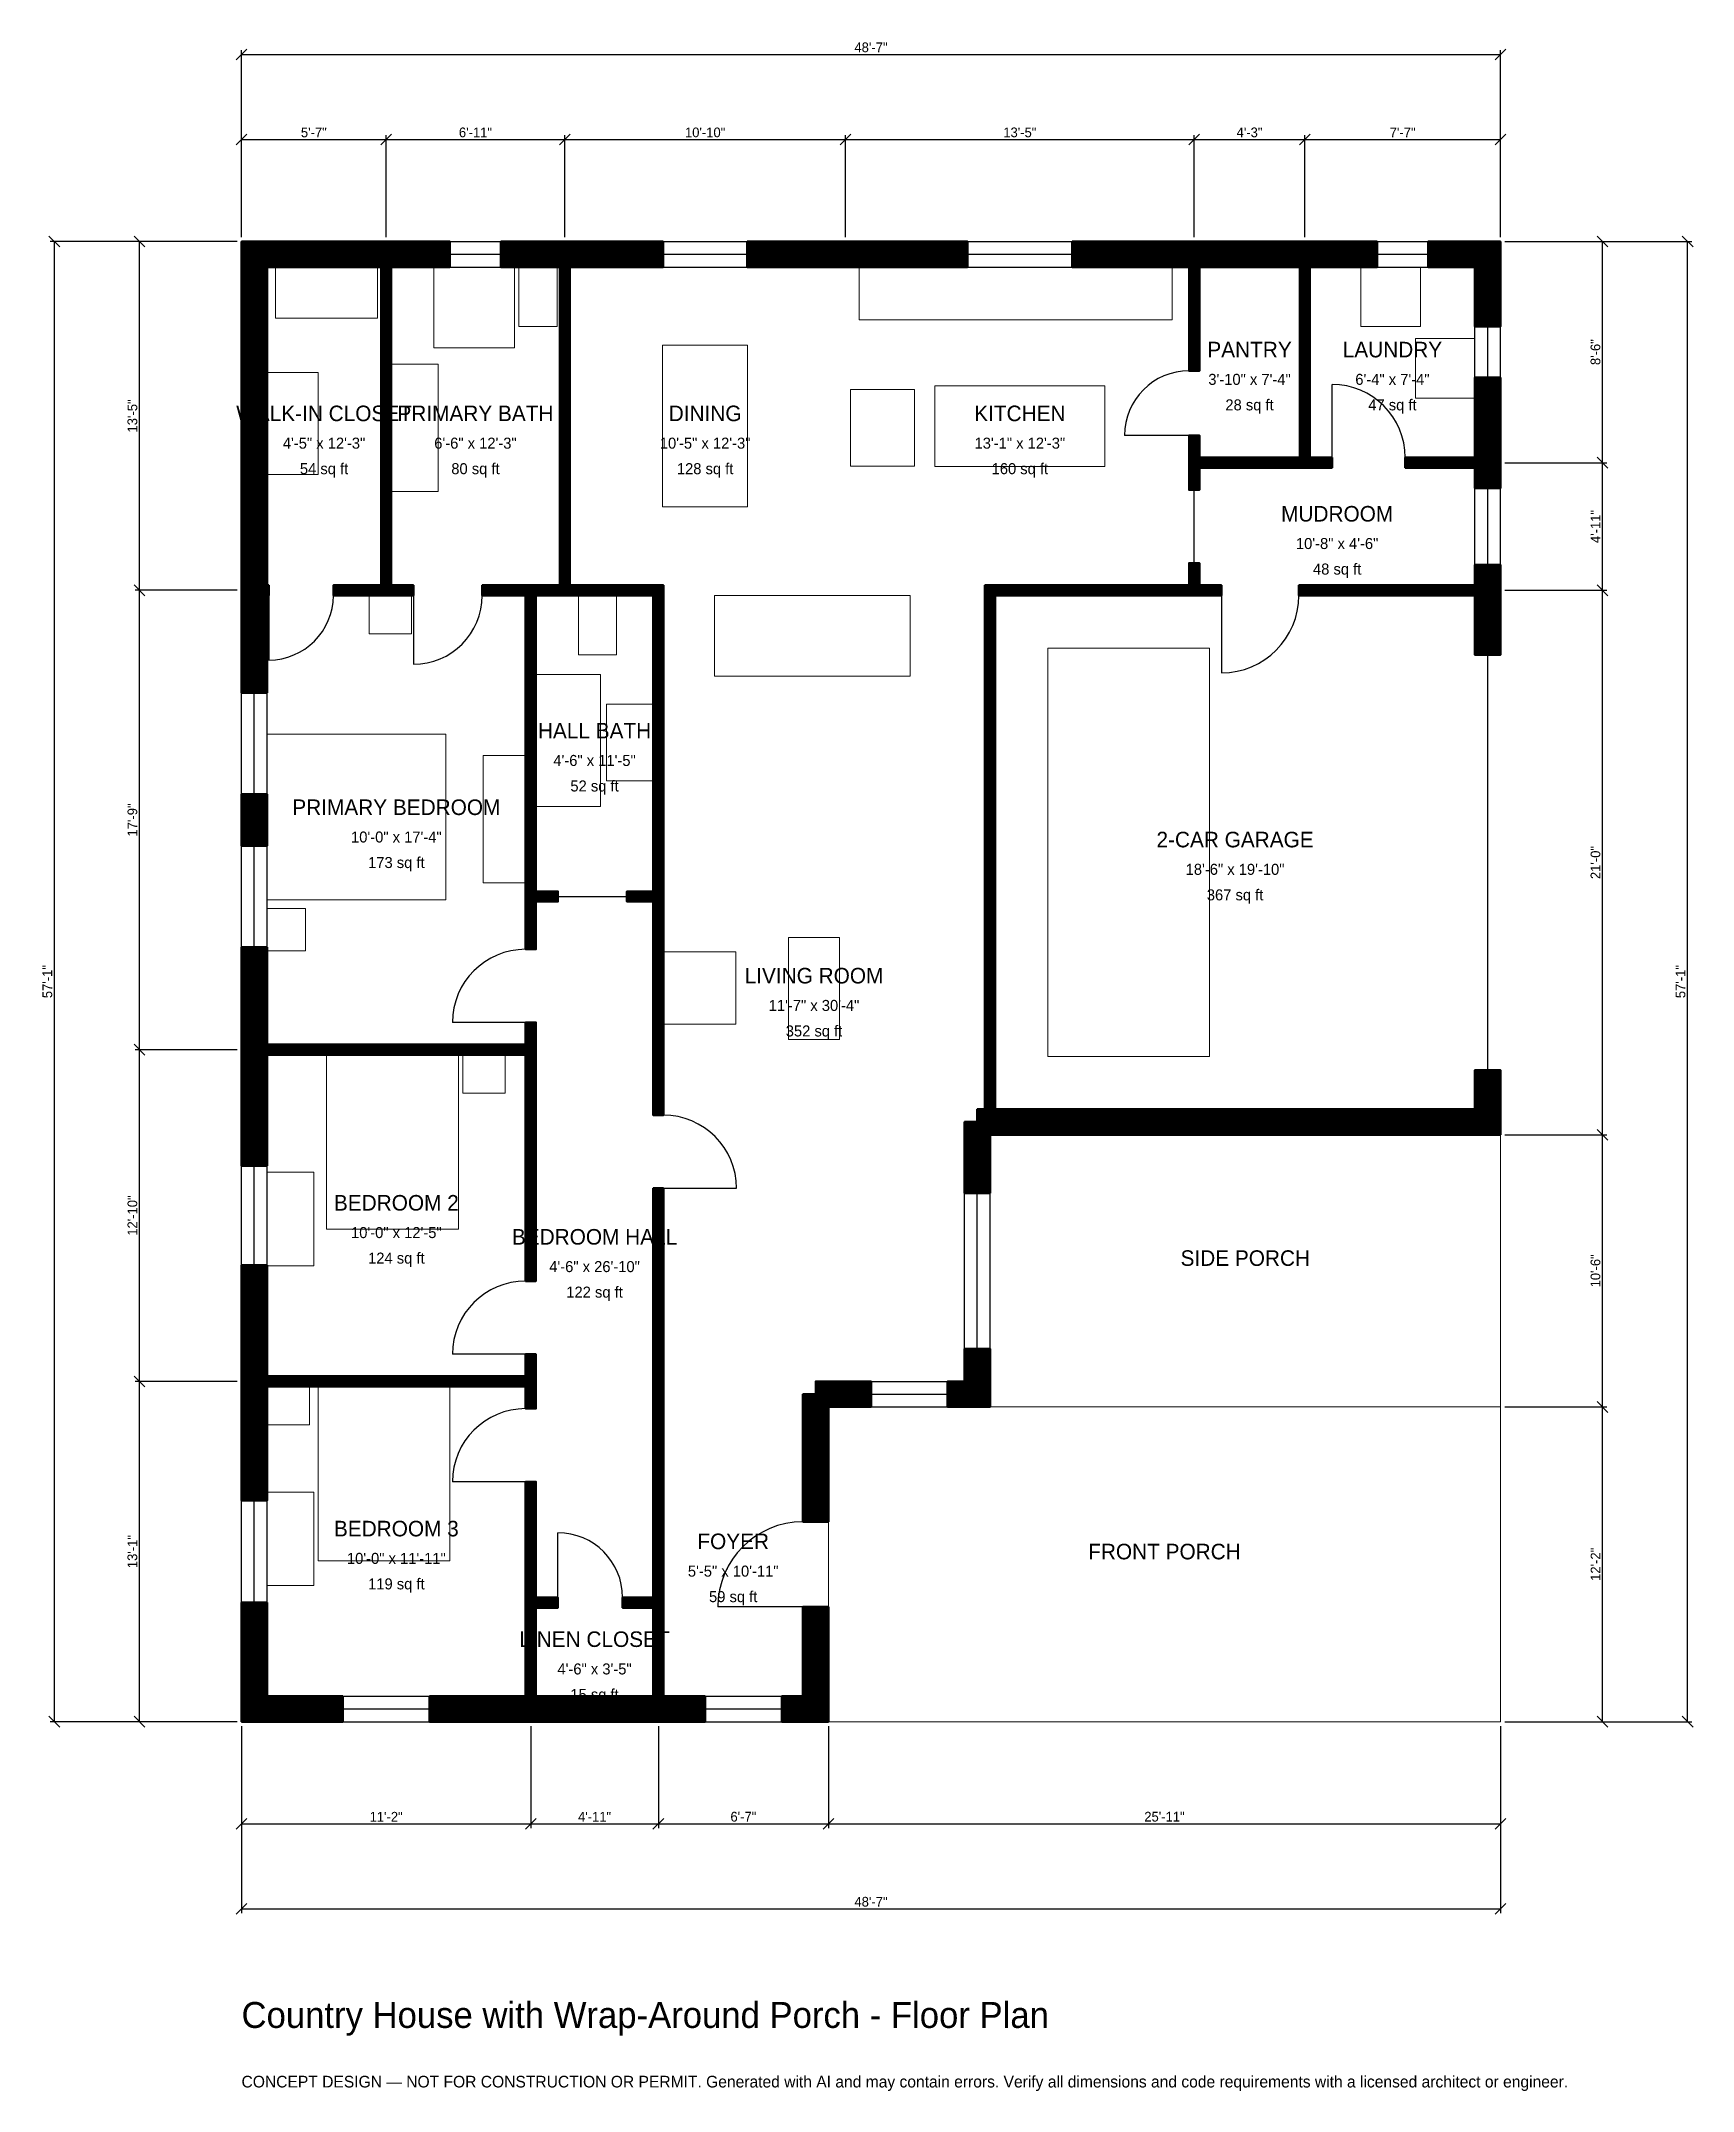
# Model space of a CAD drawing. Header units: inches. Extents: x -93 to 672, y -171 to 778.
import ezdxf
from ezdxf.enums import TextEntityAlignment as Align

# ---------------------------------------------------------------- set-up
doc = ezdxf.new("R2010")
doc.units = ezdxf.units.IN
doc.header["$MEASUREMENT"] = 0
doc.linetypes.add('DASHED', pattern=[0.6, 0.5, -0.1])
for name, color, linetype, lineweight in [('A-ANNO-DIMS', 1, 'Continuous', 13), ('A-ANNO-TEXT', 7, 'Continuous', 18), ('A-AREA-IDEN', 7, 'Continuous', 18), ('A-DOOR', 2, 'Continuous', 25), ('A-FLOR-FIXT', 9, 'Continuous', 13), ('A-FURN', 9, 'Continuous', 13), ('A-GLAZ', 4, 'Continuous', 25), ('A-SITE-PAVE', 8, 'Continuous', 13), ('A-WALL', 7, 'Continuous', 50), ('A-WALL-PATT', 8, 'Continuous', 13)]:
    doc.layers.add(name, color=color, linetype=linetype, lineweight=lineweight)
doc.dimstyles.new('PLAN', dxfattribs={"dimtxt": 4.5, "dimasz": 3, "dimexe": 2, "dimexo": 2, "dimgap": 1, "dimtad": 1, "dimdec": 0, "dimlunit": 4, "dimtsz": 2.5, "dimcen": 2.5, "dimclrd": 1, "dimclre": 1, "dimazin": 3, "dimtfac": 1, "dimtmove": 0, "dimatfit": 3})

msp = doc.modelspace()

# ---------------------------------------------------------------- hatches: boundary and pattern name
at = {"layer": 'A-WALL-PATT'}
h = msp.add_hatch(dxfattribs=at)
h.set_pattern_fill('ANSI31', color=8, scale=0.8)
h.paths.add_polyline_path([(127.9528, 0), (87.0079, 0), (87.0079, 11.811), (127.9528, 11.811), (131.4961, 11.811), (131.4961, 52.7559), (131.4961, 57.4803), (131.4961, 111.0236), (136.2205, 111.0236), (136.2205, 57.4803), (146.4567, 57.4803), (146.4567, 52.7559), (136.2205, 52.7559), (136.2205, 11.811), (139.7638, 11.811), (187.0079, 11.811), (190.5512, 11.811), (190.5512, 52.7559), (176.378, 52.7559), (176.378, 57.4803), (190.5512, 57.4803), (190.5512, 143.3071), (190.5512, 148.0315), (190.5512, 246.8504), (195.2756, 246.8504), (195.2756, 148.0315), (195.2756, 143.3071), (195.2756, 57.4803), (195.2756, 52.7559), (195.2756, 11.811), (198.8189, 11.811), (214.5669, 11.811), (214.5669, 0), (198.8189, 0), (195.2756, 0), (195.2756, 0), (190.5512, 0), (190.5512, 0), (187.0079, 0), (139.7638, 0), (136.2205, 0), (136.2205, 0), (131.4961, 0), (131.4961, 0), (127.9528, 0)])
h.paths.add_polyline_path([(11.811, 0), (11.811, 0), (0, 0), (0, 0), (0, 0), (0, 11.811), (0, 11.811), (0, 55.1181), (11.811, 55.1181), (11.811, 11.811), (46.8504, 11.811), (46.8504, 0), (11.811, 0)])
h.paths.add_polyline_path([(0, 151.5748), (0, 155.1181), (0, 155.1181), (0, 159.8425), (0, 159.8425), (0, 163.3858), (0, 211.2205), (11.811, 211.2205), (11.811, 163.3858), (11.811, 159.8425), (131.4961, 159.8425), (131.4961, 170.0787), (136.2205, 170.0787), (136.2205, 159.8425), (136.2205, 155.1181), (136.2205, 144.8819), (131.4961, 144.8819), (131.4961, 155.1181), (11.811, 155.1181), (11.811, 151.5748), (11.811, 102.3622), (0, 102.3622), (0, 151.5748)])
h.paths.add_polyline_path([(0, 305.1181), (0, 308.6614), (0, 308.6614), (0, 313.3858), (0, 313.3858), (0, 316.9291), (0, 358.4646), (11.811, 358.4646), (11.811, 316.9291), (11.811, 313.3858), (131.4961, 313.3858), (131.4961, 323.622), (136.2205, 323.622), (136.2205, 313.3858), (136.2205, 308.6614), (136.2205, 203.937), (131.4961, 203.937), (131.4961, 308.6614), (11.811, 308.6614), (11.811, 305.1181), (11.811, 257.2835), (0, 257.2835), (0, 305.1181)])
h.paths.add_polyline_path([(0, 429.3307), (11.811, 429.3307), (11.811, 405.315), (0, 405.315), (0, 429.3307)])
h.paths.add_polyline_path([(0, 517.7165), (0, 521.2598), (0, 521.2598), (0, 525.9843), (0, 525.9843), (0, 529.5276), (0, 673.2283), (0, 673.2283), (0, 685.0394), (0, 685.0394), (0, 685.0394), (11.811, 685.0394), (11.811, 685.0394), (61.0236, 685.0394), (64.5669, 685.0394), (64.5669, 685.0394), (69.2913, 685.0394), (69.2913, 685.0394), (72.8346, 685.0394), (96.4567, 685.0394), (96.4567, 673.2283), (72.8346, 673.2283), (69.2913, 673.2283), (69.2913, 525.9843), (79.5276, 525.9843), (79.5276, 521.2598), (69.2913, 521.2598), (64.5669, 521.2598), (42.5197, 521.2598), (42.5197, 525.9843), (64.5669, 525.9843), (64.5669, 673.2283), (61.0236, 673.2283), (11.811, 673.2283), (11.811, 529.5276), (11.811, 525.9843), (12.5984, 525.9843), (12.5984, 521.2598), (11.811, 521.2598), (11.811, 517.7165), (11.811, 476.1811), (0, 476.1811), (0, 517.7165)])
h.paths.add_polyline_path([(143.7008, 685.0394), (147.2441, 685.0394), (147.2441, 685.0394), (151.9685, 685.0394), (151.9685, 685.0394), (155.5118, 685.0394), (195.0787, 685.0394), (195.0787, 673.2283), (155.5118, 673.2283), (151.9685, 673.2283), (151.9685, 525.9843), (190.5512, 525.9843), (195.2756, 525.9843), (195.2756, 521.2598), (195.2756, 384.252), (195.2756, 379.5276), (195.2756, 379.5276), (195.2756, 280.7087), (190.5512, 280.7087), (190.5512, 379.5276), (190.5512, 379.5276), (178.3465, 379.5276), (178.3465, 384.252), (190.5512, 384.252), (190.5512, 521.2598), (151.9685, 521.2598), (147.2441, 521.2598), (136.2205, 521.2598), (136.2205, 384.252), (146.4567, 384.252), (146.4567, 379.5276), (136.2205, 379.5276), (136.2205, 379.5276), (136.2205, 357.4803), (131.4961, 357.4803), (131.4961, 379.5276), (131.4961, 379.5276), (131.4961, 384.252), (131.4961, 521.2598), (131.4961, 521.2598), (111.4173, 521.2598), (111.4173, 525.9843), (136.2205, 525.9843), (136.2205, 525.9843), (147.2441, 525.9843), (147.2441, 673.2283), (143.7008, 673.2283), (120.0787, 673.2283), (120.0787, 685.0394), (143.7008, 685.0394)])
h.paths.add_polyline_path([(273.622, 685.0394), (285.4331, 685.0394), (336.0236, 685.0394), (336.0236, 673.2283), (285.4331, 673.2283), (273.622, 673.2283), (234.0551, 673.2283), (234.0551, 685.0394), (273.622, 685.0394)])
h.paths.add_polyline_path([(435.0394, 685.0394), (435.0394, 685.0394), (438.5827, 685.0394), (438.5827, 685.0394), (443.3071, 685.0394), (443.3071, 685.0394), (486.2205, 685.0394), (489.7638, 685.0394), (489.7638, 685.0394), (494.4882, 685.0394), (494.4882, 685.0394), (498.0315, 685.0394), (525.5906, 685.0394), (525.5906, 673.2283), (498.0315, 673.2283), (494.4882, 673.2283), (494.4882, 585.0394), (504.7244, 585.0394), (504.7244, 580.315), (494.4882, 580.315), (489.7638, 580.315), (443.3071, 580.315), (443.3071, 570.0787), (438.5827, 570.0787), (438.5827, 580.315), (438.5827, 585.0394), (438.5827, 595.2756), (443.3071, 595.2756), (443.3071, 585.0394), (489.7638, 585.0394), (489.7638, 673.2283), (486.2205, 673.2283), (446.8504, 673.2283), (446.8504, 673.2283), (443.3071, 673.2283), (443.3071, 625.1968), (438.5827, 625.1968), (438.5827, 673.2283), (384.4488, 673.2283), (384.4488, 685.0394), (435.0394, 685.0394)])
h.paths.add_polyline_path([(570.8661, 685.0394), (570.8661, 685.0394), (582.6772, 685.0394), (582.6772, 685.0394), (582.6772, 685.0394), (582.6772, 673.2283), (582.6772, 673.2283), (582.6772, 645.6693), (570.8661, 645.6693), (570.8661, 673.2283), (549.2126, 673.2283), (549.2126, 685.0394), (570.8661, 685.0394)])
h.paths.add_polyline_path([(582.6772, 585.0394), (582.6772, 585.0394), (582.6772, 580.315), (582.6772, 580.315), (582.6772, 576.7717), (582.6772, 576.7717), (582.6772, 570.8661), (570.8661, 570.8661), (570.8661, 580.315), (538.5827, 580.315), (538.5827, 585.0394), (570.8661, 585.0394), (570.8661, 588.5827), (570.8661, 588.5827), (570.8661, 622.0472), (582.6772, 622.0472), (582.6772, 585.0394)])
h.paths.add_polyline_path([(582.6772, 529.5276), (582.6772, 529.5276), (582.6772, 525.9843), (582.6772, 525.9843), (582.6772, 521.2598), (582.6772, 521.2598), (582.6772, 493.7008), (570.8661, 493.7008), (570.8661, 517.7165), (570.8661, 517.7165), (570.8661, 521.2598), (489.3701, 521.2598), (489.3701, 525.9843), (570.8661, 525.9843), (570.8661, 535.4331), (582.6772, 535.4331), (582.6772, 529.5276)])
h.paths.add_polyline_path([(582.6772, 283.4646), (582.6772, 283.4646), (582.6772, 271.6535), (582.6772, 271.6535), (582.6772, 271.6535), (570.8661, 271.6535), (570.8661, 271.6535), (348.8189, 271.6535), (348.8189, 271.6535), (346.4567, 271.6535), (346.4567, 269.2913), (346.4567, 269.2913), (346.4567, 244.685), (334.6457, 244.685), (334.6457, 277.5591), (340.5512, 277.5591), (340.5512, 283.4646), (344.0945, 283.4646), (344.0945, 521.2598), (344.0945, 525.9843), (348.8189, 525.9843), (438.5827, 525.9843), (438.5827, 536.2205), (443.3071, 536.2205), (443.3071, 525.9843), (453.5433, 525.9843), (453.5433, 521.2598), (443.3071, 521.2598), (438.5827, 521.2598), (348.8189, 521.2598), (348.8189, 283.4646), (570.8661, 283.4646), (570.8661, 301.5748), (582.6772, 301.5748), (582.6772, 283.4646)])
h.paths.add_polyline_path([(346.4567, 157.4803), (346.4567, 157.4803), (346.4567, 145.6693), (346.4567, 145.6693), (346.4567, 145.6693), (334.6457, 145.6693), (334.6457, 145.6693), (326.7717, 145.6693), (326.7717, 157.4803), (334.6457, 157.4803), (334.6457, 172.6378), (346.4567, 172.6378), (346.4567, 157.4803)])
h.paths.add_polyline_path([(271.6535, 145.6693), (271.6535, 92.5197), (259.8425, 92.5197), (259.8425, 151.5748), (265.748, 151.5748), (265.748, 157.4803), (291.3386, 157.4803), (291.3386, 145.6693), (271.6535, 145.6693)])
h.paths.add_polyline_path([(271.6535, 11.811), (271.6536, 11.811), (271.6536, 0), (271.6535, 0), (271.6535, 0), (259.8425, 0), (259.8425, 0), (250, 0), (250, 11.811), (259.8425, 11.811), (259.8425, 53.1496), (271.6535, 53.1496), (271.6535, 11.811)])

# ---------------------------------------------------------------- linework, layer by layer
at = {"layer": 'A-DOOR'}
for p, q in [((504.7244, 585.0394), (504.7244, 618.8976)), ((438.5827, 595.2756), (408.6614, 595.2756)), ((440.9449, 536.2205), (440.9449, 570.0787)), ((12.5984, 521.2598), (12.5984, 491.3386)), ((79.5276, 521.2598), (79.5276, 489.3701)), ((453.5433, 521.2598), (453.5433, 485.4331)), ((146.4567, 381.8898), (178.3465, 381.8898)), ((131.4961, 323.622), (97.6378, 323.622)), ((195.2756, 246.8504), (229.1339, 246.8504)), ((131.4961, 170.0787), (97.6378, 170.0787)), ((131.4961, 111.0236), (97.6378, 111.0236)), ((146.4567, 57.4803), (146.4567, 87.4016)), ((259.8425, 53.1496), (220.4724, 53.1496))]:
    msp.add_line(p, q, dxfattribs=at)
at = {"layer": 'A-DOOR', "linetype": 'DASHED'}
msp.add_line((576.7717, 301.5748), (576.7717, 493.7008), dxfattribs=at)
at = {"layer": 'A-DOOR'}
for centre, radius, start, end in [((438.5827, 595.2756), 29.9213, 90, 180), ((504.7244, 585.0394), 33.8583, 0, 90), ((12.5984, 521.2598), 29.9213, 270, 360), ((79.5276, 521.2598), 31.8898, 270, 360), ((453.5433, 521.2598), 35.8268, 270, 360), ((131.4961, 323.622), 33.8583, 90, 180), ((195.2756, 246.8504), 33.8583, 0, 90), ((131.4961, 170.0787), 33.8583, 90, 180), ((131.4961, 111.0236), 33.8583, 90, 180), ((146.4567, 57.4803), 29.9213, 0, 90), ((259.8425, 53.1496), 39.3701, 90, 180)]:
    msp.add_arc(centre, radius, start, end, dxfattribs=at)
at = {"layer": 'A-FLOR-FIXT'}
for points in [[(88.9764, 635.8268), (126.378, 635.8268), (126.378, 673.2283), (88.9764, 673.2283)], [(128.3465, 645.6693), (146.063, 645.6693), (146.063, 673.2283), (128.3465, 673.2283)], [(285.8268, 648.8189), (430.7087, 648.8189), (430.7087, 673.2283), (285.8268, 673.2283)], [(69.2913, 569.2913), (90.9449, 569.2913), (90.9449, 628.3465), (69.2913, 628.3465)], [(320.8661, 580.9055), (399.6063, 580.9055), (399.6063, 618.3071), (320.8661, 618.3071)], [(155.9055, 493.7008), (173.622, 493.7008), (173.622, 521.2598), (155.9055, 521.2598)], [(136.2205, 423.622), (166.1417, 423.622), (166.1417, 484.6457), (136.2205, 484.6457)], [(168.8976, 435.4331), (190.5512, 435.4331), (190.5512, 470.8661), (168.8976, 470.8661)]]:
    msp.add_lwpolyline(points, close=True, dxfattribs=at)
at = {"layer": 'A-FURN'}
for points in [[(15.748, 649.6063), (62.9921, 649.6063), (62.9921, 673.2283), (15.748, 673.2283)], [(518.1102, 645.6693), (545.6693, 645.6693), (545.6693, 673.2283), (518.1102, 673.2283)], [(194.8819, 562.2047), (234.252, 562.2047), (234.252, 637.0079), (194.8819, 637.0079)], [(543.3071, 612.5984), (570.8661, 612.5984), (570.8661, 640.1575), (543.3071, 640.1575)], [(11.811, 577.1654), (35.4331, 577.1654), (35.4331, 624.4094), (11.811, 624.4094)], [(281.8898, 581.1024), (311.4173, 581.1024), (311.4173, 616.5354), (281.8898, 616.5354)], [(59.0551, 503.5433), (78.7402, 503.5433), (78.7402, 521.2598), (59.0551, 521.2598)], [(218.8976, 483.8583), (309.4488, 483.8583), (309.4488, 521.2598), (218.8976, 521.2598)], [(373.2283, 307.874), (448.0315, 307.874), (448.0315, 496.8504), (373.2283, 496.8504)], [(11.811, 380.315), (94.4882, 380.315), (94.4882, 457.0866), (11.811, 457.0866)], [(111.811, 388.189), (131.4961, 388.189), (131.4961, 447.2441), (111.811, 447.2441)], [(11.811, 356.6929), (29.5276, 356.6929), (29.5276, 376.378), (11.811, 376.378)], [(253.1496, 315.748), (276.7717, 315.748), (276.7717, 362.9921), (253.1496, 362.9921)], [(195.2756, 322.8346), (228.7402, 322.8346), (228.7402, 356.2992), (195.2756, 356.2992)], [(39.3701, 227.9528), (100.3937, 227.9528), (100.3937, 308.6614), (39.3701, 308.6614)], [(102.3622, 290.9449), (122.0472, 290.9449), (122.0472, 308.6614), (102.3622, 308.6614)], [(11.811, 211.0236), (33.4646, 211.0236), (33.4646, 254.3307), (11.811, 254.3307)], [(11.811, 137.4016), (31.4961, 137.4016), (31.4961, 155.1181), (11.811, 155.1181)], [(35.4331, 74.4094), (96.4567, 74.4094), (96.4567, 155.1181), (35.4331, 155.1181)], [(11.811, 62.9921), (33.4646, 62.9921), (33.4646, 106.2992), (11.811, 106.2992)]]:
    msp.add_lwpolyline(points, close=True, dxfattribs=at)
at = {"layer": 'A-GLAZ'}
for p, q in [((96.4567, 685.0394), (120.0787, 685.0394)), ((195.0787, 685.0394), (234.0551, 685.0394)), ((336.0236, 685.0394), (384.4488, 685.0394)), ((525.5906, 685.0394), (549.2126, 685.0394)), ((96.4567, 679.1339), (120.0787, 679.1339)), ((195.0787, 679.1339), (234.0551, 679.1339)), ((336.0236, 679.1339), (384.4488, 679.1339)), ((525.5906, 679.1339), (549.2126, 679.1339)), ((96.4567, 673.2283), (120.0787, 673.2283)), ((195.0787, 673.2283), (234.0551, 673.2283)), ((336.0236, 673.2283), (384.4488, 673.2283)), ((525.5906, 673.2283), (549.2126, 673.2283)), ((570.8661, 622.0472), (570.8661, 645.6693)), ((576.7717, 622.0472), (576.7717, 645.6693)), ((582.6772, 622.0472), (582.6772, 645.6693)), ((570.8661, 535.4331), (570.8661, 570.8661)), ((576.7717, 535.4331), (576.7717, 570.8661)), ((582.6772, 535.4331), (582.6772, 570.8661)), ((0, 429.3307), (0, 476.1811)), ((5.9055, 429.3307), (5.9055, 476.1811)), ((11.811, 429.3307), (11.811, 476.1811)), ((0, 358.4646), (0, 405.315)), ((5.9055, 358.4646), (5.9055, 405.315)), ((11.811, 358.4646), (11.811, 405.315)), ((0, 211.2205), (0, 257.2835)), ((5.9055, 211.2205), (5.9055, 257.2835)), ((11.811, 211.2205), (11.811, 257.2835)), ((334.6457, 172.6378), (334.6457, 244.685)), ((340.5512, 172.6378), (340.5512, 244.685)), ((346.4567, 172.6378), (346.4567, 244.685)), ((291.3386, 157.4803), (326.7717, 157.4803)), ((291.3386, 151.5748), (326.7717, 151.5748)), ((291.3386, 145.6693), (326.7717, 145.6693)), ((0, 55.1181), (0, 102.3622)), ((5.9055, 55.1181), (5.9055, 102.3622)), ((11.811, 55.1181), (11.811, 102.3622)), ((46.8504, 11.811), (87.0079, 11.811)), ((214.5669, 11.811), (250, 11.811)), ((46.8504, 5.9055), (87.0079, 5.9055)), ((46.8504, 0), (87.0079, 0)), ((214.5669, 5.9055), (250, 5.9055)), ((214.5669, 0), (250, 0))]:
    msp.add_line(p, q, dxfattribs=at)
at = {"layer": 'A-SITE-PAVE', "linetype": 'DASHED'}
for points in [[(346.4567, 145.6693), (582.6772, 145.6693), (582.6772, 271.6535), (346.4567, 271.6535)], [(271.6535, 0), (582.6772, 0), (582.6772, 145.6693), (271.6535, 145.6693)]]:
    msp.add_lwpolyline(points, close=True, dxfattribs=at)
at = {"layer": 'A-WALL'}
for points in [[(0, 517.7165), (0, 521.2598), (0, 521.2598), (0, 525.9843), (0, 525.9843), (0, 529.5276), (0, 673.2283), (0, 673.2283), (0, 685.0394), (0, 685.0394), (0, 685.0394), (11.811, 685.0394), (11.811, 685.0394), (61.0236, 685.0394), (64.5669, 685.0394), (64.5669, 685.0394), (69.2913, 685.0394), (69.2913, 685.0394), (72.8346, 685.0394), (96.4567, 685.0394), (96.4567, 673.2283), (72.8346, 673.2283), (69.2913, 673.2283), (69.2913, 525.9843), (79.5276, 525.9843), (79.5276, 521.2598), (69.2913, 521.2598), (64.5669, 521.2598), (42.5197, 521.2598), (42.5197, 525.9843), (64.5669, 525.9843), (64.5669, 673.2283), (61.0236, 673.2283), (11.811, 673.2283), (11.811, 529.5276), (11.811, 525.9843), (12.5984, 525.9843), (12.5984, 521.2598), (11.811, 521.2598), (11.811, 517.7165), (11.811, 476.1811), (0, 476.1811), (0, 517.7165)], [(143.7008, 685.0394), (147.2441, 685.0394), (147.2441, 685.0394), (151.9685, 685.0394), (151.9685, 685.0394), (155.5118, 685.0394), (195.0787, 685.0394), (195.0787, 673.2283), (155.5118, 673.2283), (151.9685, 673.2283), (151.9685, 525.9843), (190.5512, 525.9843), (195.2756, 525.9843), (195.2756, 521.2598), (195.2756, 384.252), (195.2756, 379.5276), (195.2756, 379.5276), (195.2756, 280.7087), (190.5512, 280.7087), (190.5512, 379.5276), (190.5512, 379.5276), (178.3465, 379.5276), (178.3465, 384.252), (190.5512, 384.252), (190.5512, 521.2598), (151.9685, 521.2598), (147.2441, 521.2598), (136.2205, 521.2598), (136.2205, 384.252), (146.4567, 384.252), (146.4567, 379.5276), (136.2205, 379.5276), (136.2205, 379.5276), (136.2205, 357.4803), (131.4961, 357.4803), (131.4961, 379.5276), (131.4961, 379.5276), (131.4961, 384.252), (131.4961, 521.2598), (131.4961, 521.2598), (111.4173, 521.2598), (111.4173, 525.9843), (136.2205, 525.9843), (136.2205, 525.9843), (147.2441, 525.9843), (147.2441, 673.2283), (143.7008, 673.2283), (120.0787, 673.2283), (120.0787, 685.0394), (143.7008, 685.0394)], [(273.622, 685.0394), (285.4331, 685.0394), (336.0236, 685.0394), (336.0236, 673.2283), (285.4331, 673.2283), (273.622, 673.2283), (234.0551, 673.2283), (234.0551, 685.0394), (273.622, 685.0394)], [(435.0394, 685.0394), (435.0394, 685.0394), (438.5827, 685.0394), (438.5827, 685.0394), (443.3071, 685.0394), (443.3071, 685.0394), (486.2205, 685.0394), (489.7638, 685.0394), (489.7638, 685.0394), (494.4882, 685.0394), (494.4882, 685.0394), (498.0315, 685.0394), (525.5906, 685.0394), (525.5906, 673.2283), (498.0315, 673.2283), (494.4882, 673.2283), (494.4882, 585.0394), (504.7244, 585.0394), (504.7244, 580.315), (494.4882, 580.315), (489.7638, 580.315), (443.3071, 580.315), (443.3071, 570.0787), (438.5827, 570.0787), (438.5827, 580.315), (438.5827, 585.0394), (438.5827, 595.2756), (443.3071, 595.2756), (443.3071, 585.0394), (489.7638, 585.0394), (489.7638, 673.2283), (486.2205, 673.2283), (446.8504, 673.2283), (446.8504, 673.2283), (443.3071, 673.2283), (443.3071, 625.1968), (438.5827, 625.1968), (438.5827, 673.2283), (384.4488, 673.2283), (384.4488, 685.0394), (435.0394, 685.0394)], [(570.8661, 685.0394), (570.8661, 685.0394), (582.6772, 685.0394), (582.6772, 685.0394), (582.6772, 685.0394), (582.6772, 673.2283), (582.6772, 673.2283), (582.6772, 645.6693), (570.8661, 645.6693), (570.8661, 673.2283), (549.2126, 673.2283), (549.2126, 685.0394), (570.8661, 685.0394)], [(582.6772, 585.0394), (582.6772, 585.0394), (582.6772, 580.315), (582.6772, 580.315), (582.6772, 576.7717), (582.6772, 576.7717), (582.6772, 570.8661), (570.8661, 570.8661), (570.8661, 580.315), (538.5827, 580.315), (538.5827, 585.0394), (570.8661, 585.0394), (570.8661, 588.5827), (570.8661, 588.5827), (570.8661, 622.0472), (582.6772, 622.0472), (582.6772, 585.0394)], [(582.6772, 283.4646), (582.6772, 283.4646), (582.6772, 271.6535), (582.6772, 271.6535), (582.6772, 271.6535), (570.8661, 271.6535), (570.8661, 271.6535), (348.8189, 271.6535), (348.8189, 271.6535), (346.4567, 271.6535), (346.4567, 269.2913), (346.4567, 269.2913), (346.4567, 244.685), (334.6457, 244.685), (334.6457, 277.5591), (340.5512, 277.5591), (340.5512, 283.4646), (344.0945, 283.4646), (344.0945, 521.2598), (344.0945, 525.9843), (348.8189, 525.9843), (438.5827, 525.9843), (438.5827, 536.2205), (443.3071, 536.2205), (443.3071, 525.9843), (453.5433, 525.9843), (453.5433, 521.2598), (443.3071, 521.2598), (438.5827, 521.2598), (348.8189, 521.2598), (348.8189, 283.4646), (570.8661, 283.4646), (570.8661, 301.5748), (582.6772, 301.5748), (582.6772, 283.4646)], [(582.6772, 529.5276), (582.6772, 529.5276), (582.6772, 525.9843), (582.6772, 525.9843), (582.6772, 521.2598), (582.6772, 521.2598), (582.6772, 493.7008), (570.8661, 493.7008), (570.8661, 517.7165), (570.8661, 517.7165), (570.8661, 521.2598), (489.3701, 521.2598), (489.3701, 525.9843), (570.8661, 525.9843), (570.8661, 535.4331), (582.6772, 535.4331), (582.6772, 529.5276)], [(0, 429.3307), (11.811, 429.3307), (11.811, 405.315), (0, 405.315), (0, 429.3307)], [(0, 305.1181), (0, 308.6614), (0, 308.6614), (0, 313.3858), (0, 313.3858), (0, 316.9291), (0, 358.4646), (11.811, 358.4646), (11.811, 316.9291), (11.811, 313.3858), (131.4961, 313.3858), (131.4961, 323.622), (136.2205, 323.622), (136.2205, 313.3858), (136.2205, 308.6614), (136.2205, 203.937), (131.4961, 203.937), (131.4961, 308.6614), (11.811, 308.6614), (11.811, 305.1181), (11.811, 257.2835), (0, 257.2835), (0, 305.1181)], [(127.9528, 0), (87.0079, 0), (87.0079, 11.811), (127.9528, 11.811), (131.4961, 11.811), (131.4961, 52.7559), (131.4961, 57.4803), (131.4961, 111.0236), (136.2205, 111.0236), (136.2205, 57.4803), (146.4567, 57.4803), (146.4567, 52.7559), (136.2205, 52.7559), (136.2205, 11.811), (139.7638, 11.811), (187.0079, 11.811), (190.5512, 11.811), (190.5512, 52.7559), (176.378, 52.7559), (176.378, 57.4803), (190.5512, 57.4803), (190.5512, 143.3071), (190.5512, 148.0315), (190.5512, 246.8504), (195.2756, 246.8504), (195.2756, 148.0315), (195.2756, 143.3071), (195.2756, 57.4803), (195.2756, 52.7559), (195.2756, 11.811), (198.8189, 11.811), (214.5669, 11.811), (214.5669, 0), (198.8189, 0), (195.2756, 0), (195.2756, 0), (190.5512, 0), (190.5512, 0), (187.0079, 0), (139.7638, 0), (136.2205, 0), (136.2205, 0), (131.4961, 0), (131.4961, 0), (127.9528, 0)], [(0, 151.5748), (0, 155.1181), (0, 155.1181), (0, 159.8425), (0, 159.8425), (0, 163.3858), (0, 211.2205), (11.811, 211.2205), (11.811, 163.3858), (11.811, 159.8425), (131.4961, 159.8425), (131.4961, 170.0787), (136.2205, 170.0787), (136.2205, 159.8425), (136.2205, 155.1181), (136.2205, 144.8819), (131.4961, 144.8819), (131.4961, 155.1181), (11.811, 155.1181), (11.811, 151.5748), (11.811, 102.3622), (0, 102.3622), (0, 151.5748)], [(346.4567, 157.4803), (346.4567, 157.4803), (346.4567, 145.6693), (346.4567, 145.6693), (346.4567, 145.6693), (334.6457, 145.6693), (334.6457, 145.6693), (326.7717, 145.6693), (326.7717, 157.4803), (334.6457, 157.4803), (334.6457, 172.6378), (346.4567, 172.6378), (346.4567, 157.4803)], [(271.6535, 145.6693), (271.6535, 92.5197), (259.8425, 92.5197), (259.8425, 151.5748), (265.748, 151.5748), (265.748, 157.4803), (291.3386, 157.4803), (291.3386, 145.6693), (271.6535, 145.6693)], [(11.811, 0), (11.811, 0), (0, 0), (0, 0), (0, 0), (0, 11.811), (0, 11.811), (0, 55.1181), (11.811, 55.1181), (11.811, 11.811), (46.8504, 11.811), (46.8504, 0), (11.811, 0)], [(271.6535, 11.811), (271.6536, 11.811), (271.6536, 0), (271.6535, 0), (271.6535, 0), (259.8425, 0), (259.8425, 0), (250, 0), (250, 11.811), (259.8425, 11.811), (259.8425, 53.1496), (271.6535, 53.1496), (271.6535, 11.811)]]:
    msp.add_lwpolyline(points, close=True, dxfattribs=at)

# ---------------------------------------------------------------- texts
at = {"layer": 'A-ANNO-TEXT'}
for s, height, p in [('Country House with Wrap-Around Porch - Floor Plan', 12, (0, -141.7323)), ('CONCEPT DESIGN — NOT FOR CONSTRUCTION OR PERMIT. Generated with AI and may contain errors. Verify all dimensions and code requirements with a licensed architect or engineer.', 5.4, (0, -169.2913))]:
    msp.add_text(s, height=height, dxfattribs=at).set_placement(p)
at = {"layer": 'A-AREA-IDEN'}
for s, height, p in [('PANTRY', 7.2, (466.5354, 635.0394)), ('LAUNDRY', 7.2, (532.6772, 635.0394)), ('3\'-10" x 7\'-4"', 5.1, (466.5354, 621.2598)), ('6\'-4" x 7\'-4"', 5.1, (532.6772, 621.2598)), ('WALK-IN CLOSET', 7.2, (38.189, 605.5118)), ('PRIMARY BATH', 7.2, (108.2677, 605.5118)), ('DINING', 7.2, (214.5669, 605.5118)), ('KITCHEN', 7.2, (360.2362, 605.5118)), ('28 sq ft', 5.1, (466.5354, 609.4488)), ('47 sq ft', 5.1, (532.6772, 609.4488)), ('4\'-5" x 12\'-3"', 5.1, (38.189, 591.7323)), ('6\'-6" x 12\'-3"', 5.1, (108.2677, 591.7323)), ('10\'-5" x 12\'-3"', 5.1, (214.5669, 591.7323)), ('13\'-1" x 12\'-3"', 5.1, (360.2362, 591.7323)), ('54 sq ft', 5.1, (38.189, 579.9213)), ('80 sq ft', 5.1, (108.2677, 579.9213)), ('128 sq ft', 5.1, (214.5669, 579.9213)), ('160 sq ft', 5.1, (360.2362, 579.9213)), ('MUDROOM', 7.2, (507.0866, 559.0551)), ('10\'-8" x 4\'-6"', 5.1, (507.0866, 545.2756)), ('48 sq ft', 5.1, (507.0866, 533.4646)), ('HALL BATH', 7.2, (163.3858, 458.6614)), ('4\'-6" x 11\'-5"', 5.1, (163.3858, 444.8819)), ('52 sq ft', 5.1, (163.3858, 433.0709)), ('PRIMARY BEDROOM', 7.2, (71.6535, 423.2283)), ('10\'-0" x 17\'-4"', 5.1, (71.6535, 409.4488)), ('2-CAR GARAGE', 7.2, (459.8425, 408.2677)), ('173 sq ft', 5.1, (71.6535, 397.6378)), ('18\'-6" x 19\'-10"', 5.1, (459.8425, 394.4882)), ('367 sq ft', 5.1, (459.8425, 382.6772)), ('LIVING ROOM', 7.2, (264.9606, 345.2756)), ('11\'-7" x 30\'-4"', 5.1, (264.9606, 331.4961)), ('352 sq ft', 5.1, (264.9606, 319.685)), ('BEDROOM 2', 7.2, (71.6535, 240.1575)), ('10\'-0" x 12\'-5"', 5.1, (71.6535, 226.378)), ('BEDROOM HALL', 7.2, (163.3858, 224.4094)), ('SIDE PORCH', 7.2, (464.5669, 214.5669)), ('124 sq ft', 5.1, (71.6535, 214.5669)), ('4\'-6" x 26\'-10"', 5.1, (163.3858, 210.6299)), ('122 sq ft', 5.1, (163.3858, 198.8189)), ('BEDROOM 3', 7.2, (71.6535, 89.3701)), ('FOYER', 7.2, (227.5591, 83.4646)), ('10\'-0" x 11\'-11"', 5.1, (71.6535, 75.5906)), ('FRONT PORCH', 7.2, (427.1654, 78.7402)), ('119 sq ft', 5.1, (71.6535, 63.7795)), ('5\'-5" x 10\'-11"', 5.1, (227.5591, 69.685)), ('59 sq ft', 5.1, (227.5591, 57.874)), ('LINEN CLOSET', 7.2, (163.3858, 38.189)), ('4\'-6" x 3\'-5"', 5.1, (163.3858, 24.4094)), ('15 sq ft', 5.1, (163.3858, 12.5984))]:
    msp.add_text(s, height=height, dxfattribs=at).set_placement(p, align=Align.MIDDLE_CENTER)

# ---------------------------------------------------------------- dimensions: what is measured, and where the dimension line sits
at = {"layer": 'A-ANNO-DIMS'}
for base, p1, p2, text in [((0, 771.6535), (0, 685.0394), (582.6772, 685.0394), '48\'-7"'), ((0, 732.2835), (0, 685.0394), (66.9291, 685.0394), '5\'-7"'), ((66.9291, 732.2835), (66.9291, 685.0394), (149.6063, 685.0394), '6\'-11"'), ((149.6063, 732.2835), (149.6063, 685.0394), (279.5276, 685.0394), '10\'-10"'), ((279.5276, 732.2835), (279.5276, 685.0394), (440.9449, 685.0394), '13\'-5"'), ((440.9449, 732.2835), (440.9449, 685.0394), (492.126, 685.0394), '4\'-3"'), ((492.126, 732.2835), (492.126, 685.0394), (582.6772, 685.0394), '7\'-7"'), ((0, -47.2441), (0, 0), (133.8583, 0), '11\'-2"'), ((0, -86.6142), (0, 0), (582.6772, 0), '48\'-7"'), ((133.8583, -47.2441), (133.8583, 0), (192.9134, 0), '4\'-11"'), ((192.9134, -47.2441), (192.9134, 0), (271.6535, 0), '6\'-7"'), ((271.6535, -47.2441), (271.6535, 0), (582.6772, 0), '25\'-11"')]:
    msp.add_linear_dim(base=base, p1=p1, p2=p2, text=text, dimstyle='PLAN', dxfattribs=at).render()
for base, p1, p2, text in [((-86.6142, 0), (0, 0), (0, 685.0394), '57\'-1"'), ((-47.2441, 523.622), (0, 523.622), (0, 685.0394), '13\'-5"'), ((629.9213, 582.6772), (582.6772, 582.6772), (582.6772, 685.0394), '8\'-6"'), ((669.2913, 0), (582.6772, 0), (582.6772, 685.0394), '57\'-1"'), ((629.9213, 523.622), (582.6772, 523.622), (582.6772, 582.6772), '4\'-11"'), ((-47.2441, 311.0236), (0, 311.0236), (0, 523.622), '17\'-9"'), ((629.9213, 271.6535), (582.6772, 271.6535), (582.6772, 523.622), '21\'-0"'), ((-47.2441, 157.4803), (0, 157.4803), (0, 311.0236), '12\'-10"'), ((629.9213, 145.6693), (582.6772, 145.6693), (582.6772, 271.6535), '10\'-6"'), ((-47.2441, 0), (0, 0), (0, 157.4803), '13\'-1"'), ((629.9213, 0), (582.6772, 0), (582.6772, 145.6693), '12\'-2"')]:
    msp.add_linear_dim(base=base, p1=p1, p2=p2, angle=90, text=text, dimstyle='PLAN', dxfattribs=at).render()

doc.saveas('drawing.dxf')
